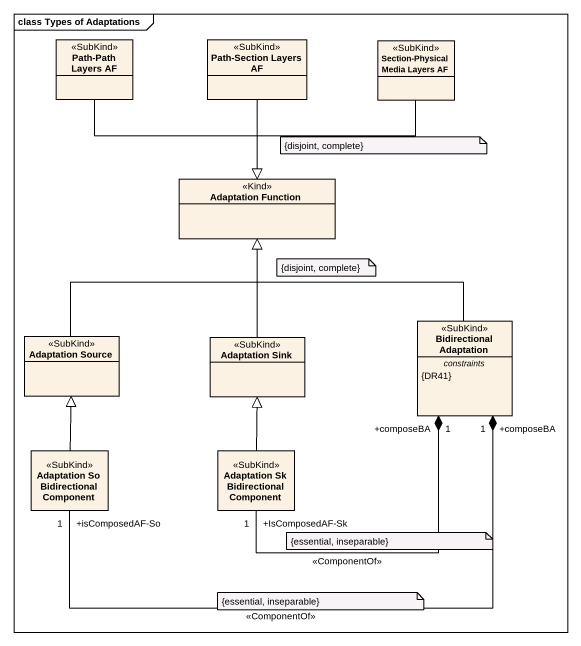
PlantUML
@startuml
mainframe class Types of Adaptations
hide circle
hide empty members
class "Path-Path Layers AF" as Path_Path_Layers_AF <<SubKind>>
class "Path-Section Layers AF" as Path_Section_Layers_AF <<SubKind>>
class "Section-Physical Media Layers AF" as Section_Physical_Media <<SubKind>>
class "Adaptation Function" as Adaptation_Function <<Kind>>
class "Bidirectional Adaptation" as Bidirectional_Adaptation <<SubKind>> {
  -- constraints --
  {DR41}
}
class "Adaptation Source" as Adaptation_Source <<SubKind>>
class "Adaptation Sink" as Adaptation_Sink <<SubKind>>
class "Adaptation So Bidirectional Component" as Adaptation_So_Bidirectional <<SubKind>>
class "Adaptation Sk Bidirectional Component" as Adaptation_Sk_Bidirectional <<SubKind>>
Path_Path_Layers_AF --|> Adaptation_Function
Path_Section_Layers_AF --|> Adaptation_Function
Section_Physical_Media --|> Adaptation_Function
Bidirectional_Adaptation -up-|> Adaptation_Function
Bidirectional_Adaptation "+composeBA\n1" *-left- "+isComposedAF-So\n1" Adaptation_So_Bidirectional : <<ComponentOf>>
Bidirectional_Adaptation "+composeBA\n1" *-left- "+IsComposedAF-Sk\n1" Adaptation_Sk_Bidirectional : <<ComponentOf>>
Adaptation_Source -up-|> Adaptation_Function
Adaptation_Sink -up-|> Adaptation_Function
Adaptation_So_Bidirectional -up-|> Adaptation_Source
Adaptation_Sk_Bidirectional -up-|> Adaptation_Sink
note as N1
  {disjoint, complete}
end note
note as N2
  {disjoint, complete}
end note
note as N3
  {essential, inseparable}
end note
note as N4
  {essential, inseparable}
end note
@enduml
